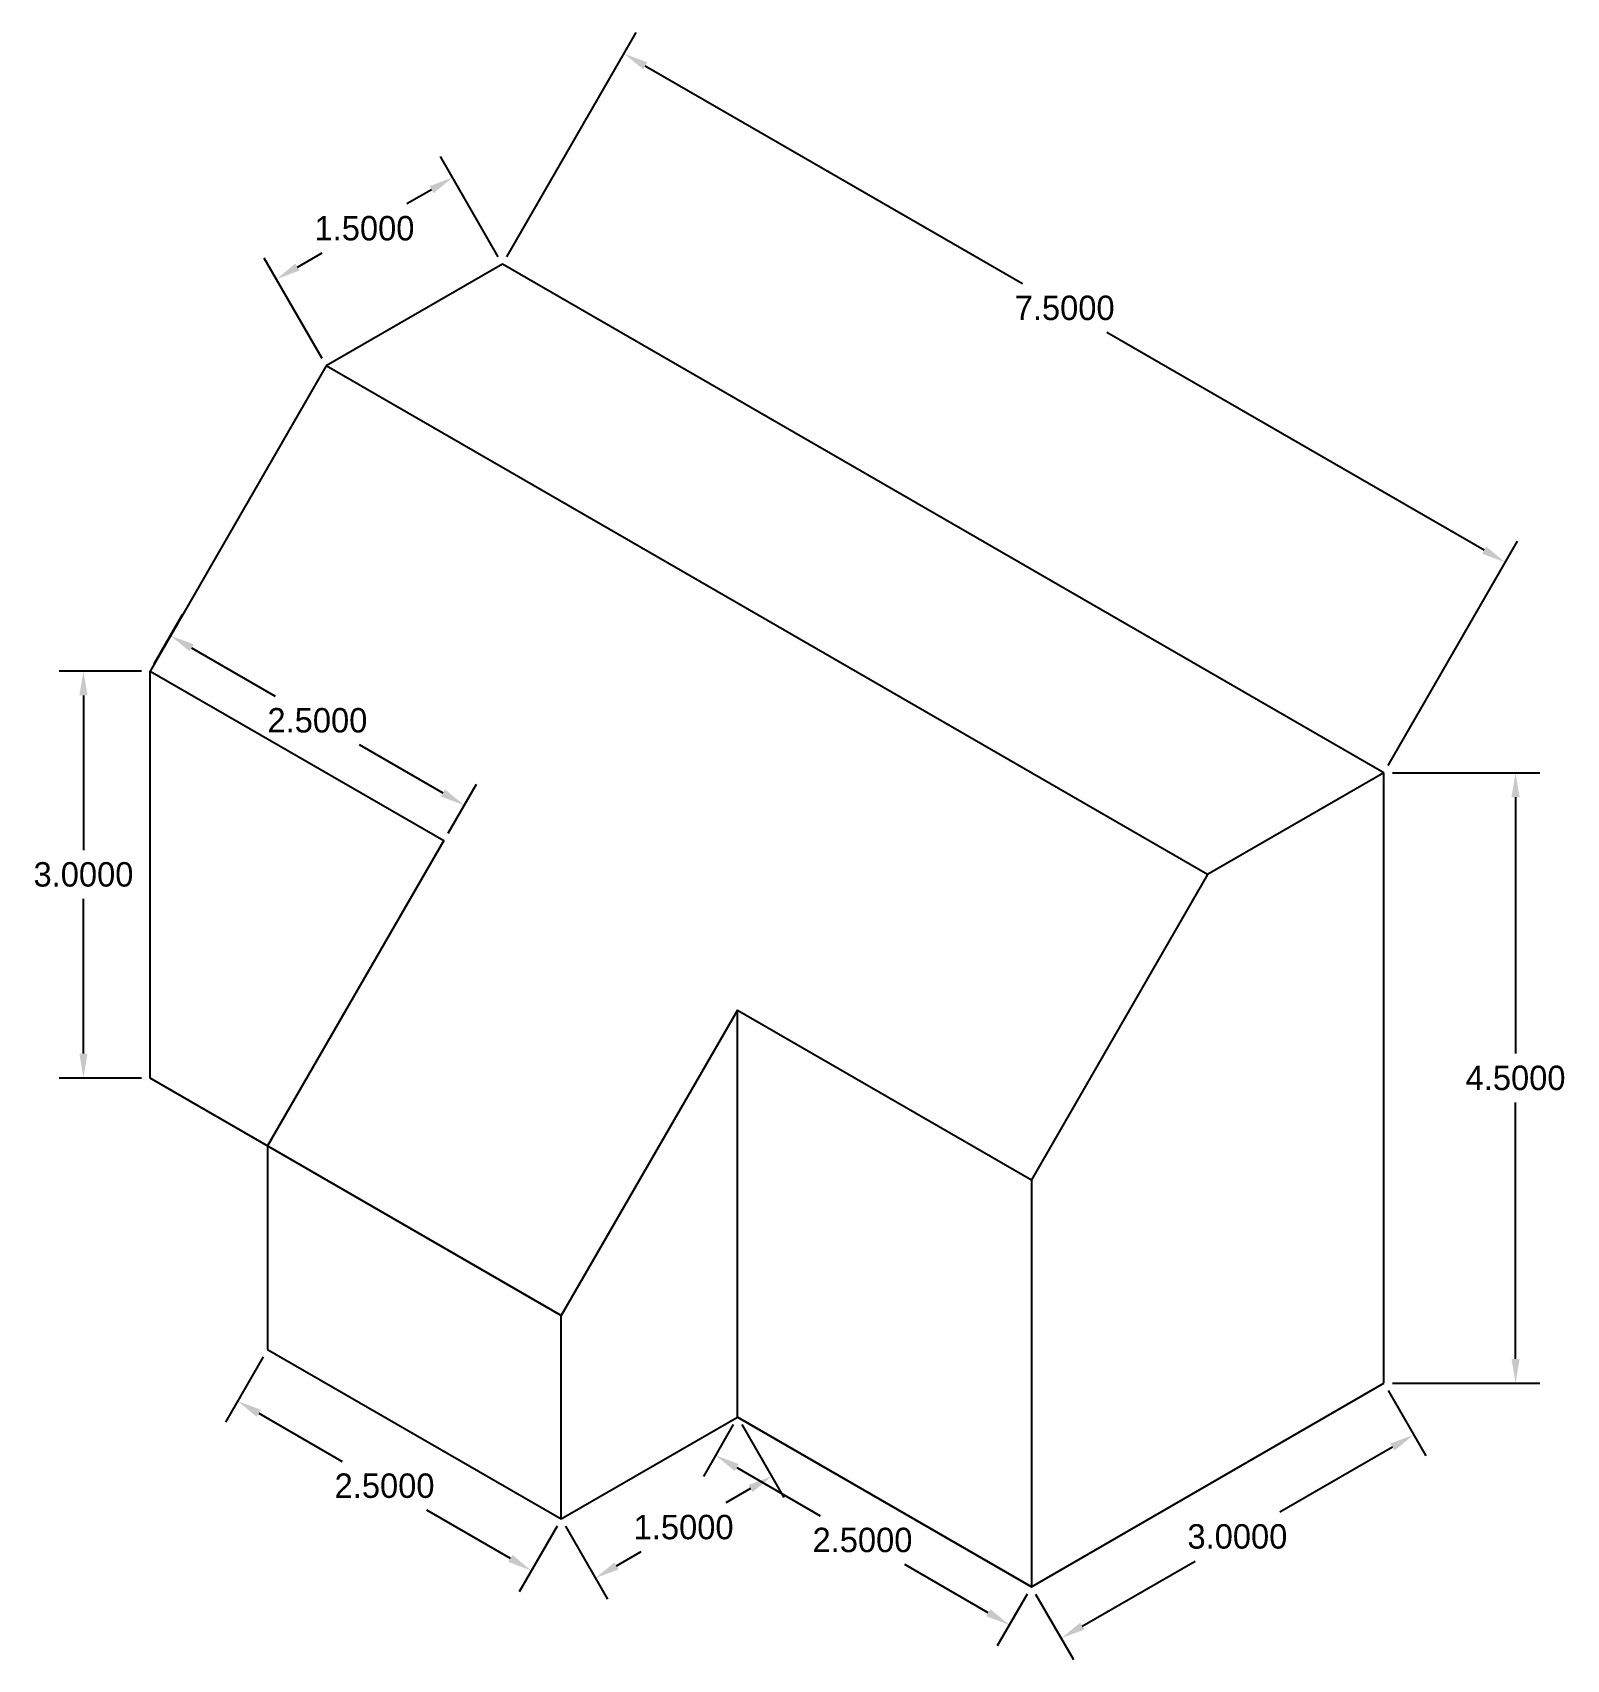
# Model space of a CAD drawing. Header units: inches. Extents: x 23 to 182, y 18 to 39.
# Drawn here: x 171.09 to 182.4, y 20.09 to 32.08 of the extents above; entities that cross this region are included whole.
import ezdxf

# ---------------------------------------------------------------- set-up
doc = ezdxf.new("R2010")
doc.units = ezdxf.units.IN
doc.header["$MEASUREMENT"] = 0
doc.dimstyles.get("Standard").update_dxf_attribs({"dimtxt": 0.18, "dimasz": 0.18, "dimexe": 0.18, "dimexo": 0.0625, "dimgap": 0.09, "dimtad": 0, "dimtih": 1, "dimtoh": 1, "dimdec": 4, "dimzin": 0, "dimdsep": 46, "dimtxsty": 'Standard', "dimcen": 0.09, "dimadec": 0, "dimazin": 0, "dimtfac": 1, "dimtdec": 4, "dimtofl": 0, "dimtmove": 0, "dimatfit": 3, "dimfxl": 1, "dimtolj": 1, "dimtzin": 0, "dimarcsym": 0})

# ---------------------------------------------------------------- blocks, each defined once
blk = doc.blocks.new('*D61')
at = {"color": 0, "lineweight": -2}
for p, q in [((174.589, 30.429), (175.543, 32.082)), ((175.609, 31.836), (178.389, 30.231)), ((181.792, 28.266), (179.012, 29.871)), ((181.084, 26.679), (182.038, 28.332))]:
    blk.add_line(p, q, dxfattribs=at)
at = {"color": 0}
for points in [[(175.624, 31.862), (175.594, 31.81), (175.453, 31.926)], [(181.807, 28.292), (181.777, 28.24), (181.948, 28.176)]]:
    blk.add_solid(points, dxfattribs=at)
at = {"layer": 'Defpoints', "color": 0}
for p in [(174.558, 30.375), (181.948, 28.176), (181.053, 26.625)]:
    blk.add_point(p, dxfattribs=at)
at = {"color": 0, "insert": (178.7, 30.051), "char_height": 0.18, "attachment_point": 5}
blk.add_mtext('\\A1;7.5000', dxfattribs=at)
blk = doc.blocks.new('*D62')
at = {"color": 0, "lineweight": -2}
for p, q in [((174.526, 30.429), (174.1, 31.168)), ((174.034, 30.923), (173.852, 30.818)), ((173.227, 29.679), (172.8, 30.418)), ((173.046, 30.353), (173.228, 30.458))]:
    blk.add_line(p, q, dxfattribs=at)
at = {"color": 0}
for points in [[(174.019, 30.949), (174.049, 30.897), (174.19, 31.013)], [(173.031, 30.379), (173.061, 30.327), (172.89, 30.263)]]:
    blk.add_solid(points, dxfattribs=at)
at = {"layer": 'Defpoints', "color": 0}
for p in [(174.19, 31.013), (174.558, 30.375), (173.259, 29.625)]:
    blk.add_point(p, dxfattribs=at)
at = {"color": 0, "insert": (173.54, 30.638), "char_height": 0.18, "attachment_point": 5}
blk.add_mtext('\\A1;1.5000', dxfattribs=at)
blk = doc.blocks.new('*D63')
at = {"color": 0, "lineweight": -2}
for p, q in [((181.115, 26.625), (182.203, 26.625)), ((182.023, 26.445), (182.023, 24.555)), ((182.023, 22.305), (182.023, 24.195)), ((181.115, 22.125), (182.203, 22.125))]:
    blk.add_line(p, q, dxfattribs=at)
at = {"color": 0}
for points in [[(181.993, 26.445), (182.053, 26.445), (182.023, 26.625)], [(181.993, 22.305), (182.053, 22.305), (182.023, 22.125)]]:
    blk.add_solid(points, dxfattribs=at)
at = {"layer": 'Defpoints', "color": 0}
for p in [(181.053, 26.625), (181.053, 22.125), (182.023, 22.125)]:
    blk.add_point(p, dxfattribs=at)
at = {"color": 0, "insert": (182.023, 24.375), "char_height": 0.18, "attachment_point": 5}
blk.add_mtext('\\A1;4.5000', dxfattribs=at)
blk = doc.blocks.new('*D64')
at = {"color": 0, "lineweight": -2}
for p, q in [((172.794, 22.321), (172.515, 21.838)), ((172.761, 21.904), (173.376, 21.549)), ((174.615, 20.834), (174, 21.189)), ((174.959, 21.071), (174.68, 20.588))]:
    blk.add_line(p, q, dxfattribs=at)
at = {"color": 0}
for points in [[(172.776, 21.93), (172.746, 21.878), (172.605, 21.994)], [(174.63, 20.86), (174.6, 20.808), (174.77, 20.744)]]:
    blk.add_solid(points, dxfattribs=at)
at = {"layer": 'Defpoints', "color": 0}
for p in [(172.826, 22.375), (174.991, 21.125), (174.77, 20.744)]:
    blk.add_point(p, dxfattribs=at)
at = {"color": 0, "insert": (173.688, 21.369), "char_height": 0.18, "attachment_point": 5}
blk.add_mtext('\\A1;2.5000', dxfattribs=at)
blk = doc.blocks.new('*D65')
at = {"color": 0, "lineweight": -2}
for p, q in [((176.258, 21.821), (176.038, 21.439)), ((176.283, 21.504), (176.898, 21.149)), ((178.137, 20.434), (177.522, 20.789)), ((178.423, 20.571), (178.203, 20.189))]:
    blk.add_line(p, q, dxfattribs=at)
at = {"color": 0}
for points in [[(176.298, 21.53), (176.268, 21.478), (176.128, 21.594)], [(178.152, 20.46), (178.122, 20.408), (178.293, 20.344)]]:
    blk.add_solid(points, dxfattribs=at)
at = {"layer": 'Defpoints', "color": 0}
for p in [(176.29, 21.875), (178.455, 20.625), (178.293, 20.344)]:
    blk.add_point(p, dxfattribs=at)
at = {"color": 0, "insert": (177.21, 20.969), "char_height": 0.18, "attachment_point": 5}
blk.add_mtext('\\A1;2.5000', dxfattribs=at)
blk = doc.blocks.new('*D66')
at = {"color": 0, "lineweight": -2}
for p, q in [((171.991, 27.429), (172.2, 27.792)), ((172.266, 27.546), (172.881, 27.191)), ((174.119, 26.476), (173.504, 26.831)), ((174.156, 26.179), (174.365, 26.542))]:
    blk.add_line(p, q, dxfattribs=at)
at = {"color": 0}
for points in [[(172.281, 27.572), (172.251, 27.52), (172.11, 27.636)], [(174.134, 26.502), (174.104, 26.45), (174.275, 26.386)]]:
    blk.add_solid(points, dxfattribs=at)
at = {"layer": 'Defpoints', "color": 0}
for p in [(171.96, 27.375), (174.275, 26.386), (174.125, 26.125)]:
    blk.add_point(p, dxfattribs=at)
at = {"color": 0, "insert": (173.193, 27.011), "char_height": 0.18, "attachment_point": 5}
blk.add_mtext('\\A1;2.5000', dxfattribs=at)
blk = doc.blocks.new('*D67')
at = {"color": 0, "lineweight": -2}
for p, q in [((171.897, 27.375), (171.289, 27.375)), ((171.469, 27.195), (171.469, 26.055)), ((171.469, 24.555), (171.469, 25.695)), ((171.897, 24.375), (171.289, 24.375))]:
    blk.add_line(p, q, dxfattribs=at)
at = {"color": 0}
for points in [[(171.439, 27.195), (171.499, 27.195), (171.469, 27.375)], [(171.439, 24.555), (171.499, 24.555), (171.469, 24.375)]]:
    blk.add_solid(points, dxfattribs=at)
at = {"layer": 'Defpoints', "color": 0}
for p in [(171.96, 27.375), (171.469, 24.375), (171.96, 24.375)]:
    blk.add_point(p, dxfattribs=at)
at = {"color": 0, "insert": (171.469, 25.875), "char_height": 0.18, "attachment_point": 5}
blk.add_mtext('\\A1;3.0000', dxfattribs=at)
blk = doc.blocks.new('*D68')
at = {"color": 0, "lineweight": -2}
for p, q in [((181.084, 22.071), (181.362, 21.589)), ((181.116, 21.655), (180.285, 21.175)), ((178.83, 20.335), (179.661, 20.815)), ((178.486, 20.571), (178.764, 20.089))]:
    blk.add_line(p, q, dxfattribs=at)
at = {"color": 0}
for points in [[(181.101, 21.681), (181.131, 21.629), (181.272, 21.745)], [(178.815, 20.361), (178.845, 20.309), (178.674, 20.245)]]:
    blk.add_solid(points, dxfattribs=at)
at = {"layer": 'Defpoints', "color": 0}
for p in [(181.053, 22.125), (181.272, 21.745), (178.455, 20.625)]:
    blk.add_point(p, dxfattribs=at)
at = {"color": 0, "insert": (179.973, 20.995), "char_height": 0.18, "attachment_point": 5}
blk.add_mtext('\\A1;3.0000', dxfattribs=at)
blk = doc.blocks.new('*D69')
at = {"color": 0, "lineweight": -2}
for p, q in [((176.321, 21.821), (176.631, 21.283)), ((176.385, 21.349), (176.204, 21.244)), ((175.022, 21.071), (175.332, 20.533)), ((175.398, 20.779), (175.58, 20.884))]:
    blk.add_line(p, q, dxfattribs=at)
at = {"color": 0}
for points in [[(176.37, 21.375), (176.4, 21.323), (176.541, 21.439)], [(175.383, 20.805), (175.413, 20.753), (175.242, 20.689)]]:
    blk.add_solid(points, dxfattribs=at)
at = {"layer": 'Defpoints', "color": 0}
for p in [(176.29, 21.875), (174.991, 21.125), (175.242, 20.689)]:
    blk.add_point(p, dxfattribs=at)
at = {"color": 0, "insert": (175.892, 21.064), "char_height": 0.18, "attachment_point": 5}
blk.add_mtext('\\A1;1.5000', dxfattribs=at)

msp = doc.modelspace()

# ---------------------------------------------------------------- linework, layer by layer
for p, q in [((174.5576, 30.37507), (173.25856, 29.62507)), ((181.05279, 26.62507), (174.5576, 30.37507)), ((173.25856, 29.62507), (171.95953, 27.37507)), ((179.75375, 25.87507), (173.25856, 29.62507)), ((171.95953, 24.37507), (171.95953, 27.37507)), ((171.95953, 27.37507), (174.12459, 26.12507)), ((181.05279, 26.62507), (179.75375, 25.87507)), ((181.05279, 22.12507), (181.05279, 26.62507)), ((174.12459, 26.12507), (172.82555, 23.87507)), ((179.75375, 25.87507), (178.45472, 23.62507)), ((176.28965, 24.87507), (174.99061, 22.62507)), ((176.28965, 21.87507), (176.28965, 24.87507)), ((176.28965, 24.87507), (178.45472, 23.62507)), ((174.99061, 22.62507), (171.95953, 24.37507)), ((172.82555, 23.87507), (172.82555, 22.37507)), ((172.82555, 23.87507), (174.99061, 22.62507)), ((178.45472, 23.62507), (178.45472, 20.62507)), ((174.99061, 21.12507), (174.99061, 22.62507)), ((172.82555, 22.37507), (174.99061, 21.12507)), ((178.45472, 20.62507), (181.05279, 22.12507)), ((174.99061, 21.12507), (176.28965, 21.87507)), ((176.28965, 21.87507), (178.45472, 20.62507)), ((178.45472, 20.62507), (176.28965, 21.87507))]:
    msp.add_line(p, q)

# ---------------------------------------------------------------- dimensions: what is measured, and where the dimension line sits
for p1, p2, distance, picture, middle in [((174.5576, 30.37507), (181.05279, 26.62507), 1.79046, '*D61', (178.70043, 30.05065)), ((173.25856, 29.62507), (174.5576, 30.37507), 0.73617, '*D62', (173.54, 30.63761)), ((171.95953, 27.37507), (174.12459, 26.12507), 0.30134, '*D66', (173.19273, 27.01103)), ((171.95953, 27.37507), (171.95953, 24.37507), -0.49087, '*D67', (171.46865, 25.87507)), ((181.05279, 26.62507), (181.05279, 22.12507), 0.97042, '*D63', (182.02321, 24.37507)), ((172.82555, 22.37507), (174.99061, 21.12507), -0.44026, '*D64', (173.68795, 21.36879)), ((178.45472, 20.62507), (181.05279, 22.12507), -0.43871, '*D68', (179.97311, 20.99513)), ((176.28965, 21.87507), (174.99061, 21.12507), 0.50339, '*D69', (175.89183, 21.06412)), ((176.28965, 21.87507), (178.45472, 20.62507), -0.32407, '*D65', (177.21015, 20.96941))]:
    dim = msp.add_aligned_dim(p1=p1, p2=p2, distance=distance, dimstyle='Standard')
    dim.commit()
    dim.dimension.update_dxf_attribs({"geometry": picture, "text_midpoint": middle})

doc.saveas('drawing.dxf')
